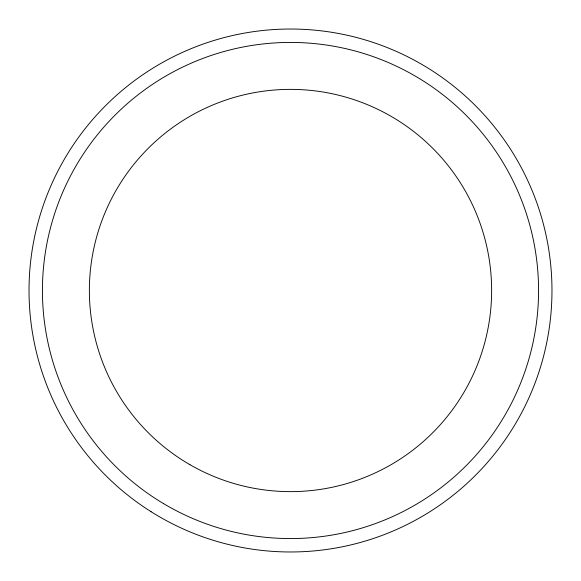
<?xml version="1.0" encoding="UTF-8"?>
<svg xmlns="http://www.w3.org/2000/svg" width="581" height="581" viewBox="0 0 581 581"><rect width="100%" height="100%" fill="white"/><g stroke="black" fill="none" stroke-linecap="round" stroke-linejoin="round"><path stroke-width="0.87" d="M163.682 503.698A248.065 248.065 0 0 0 538.543 293.725A248.065 248.065 0 0 0 169.274 74.07A248.065 248.065 0 0 0 163.682 503.698M189.936 464.684A201.135 201.135 0 0 0 491.635 290.5A201.135 201.135 0 0 0 189.936 116.316A201.135 201.135 0 0 0 189.936 464.684M151.111 511.723A261.472 261.472 0 0 0 551.776 300.602A261.472 261.472 0 0 0 168.613 59.175A261.472 261.472 0 0 0 151.111 511.723"/></g></svg>
